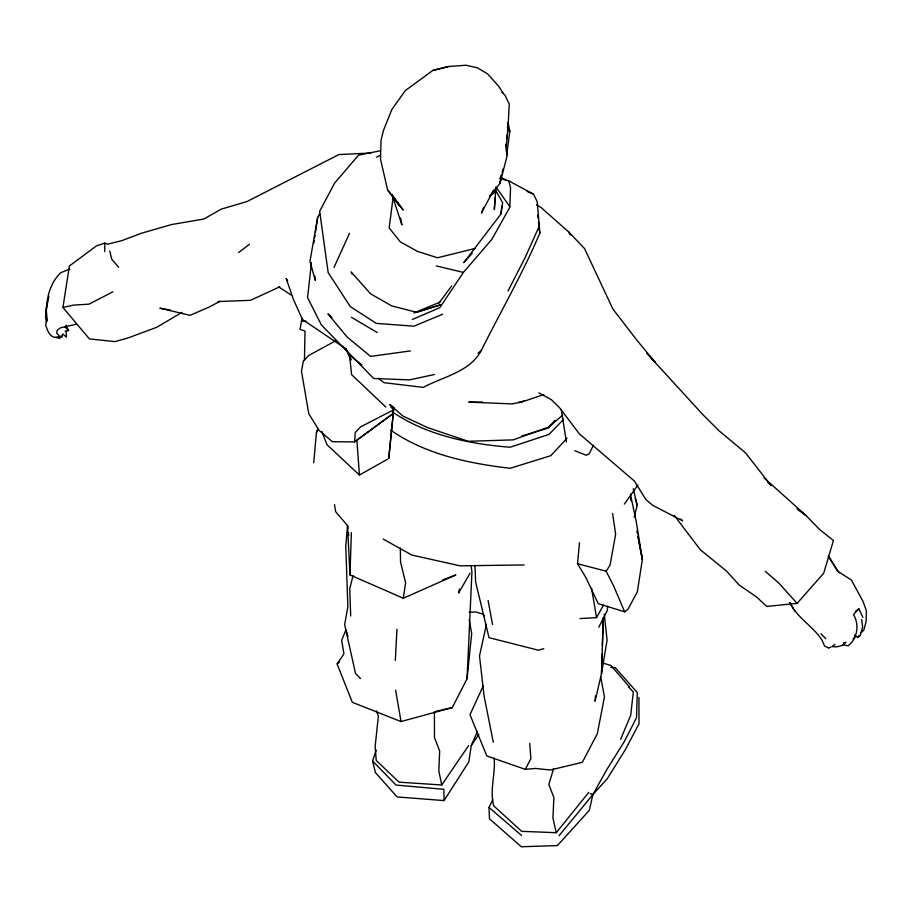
<?xml version="1.0" encoding="UTF-8"?>
<svg xmlns="http://www.w3.org/2000/svg" width="912" height="912" viewBox="0 0 912 912"><rect width="100%" height="100%" fill="white"/><g stroke="black" fill="none" stroke-linecap="round" stroke-linejoin="round"><path stroke-width="1.37" d="M104.732 251.632L104.823 243.128L96.444 245.875L69.403 265.996L62.917 307.447L89.387 338.911L114.878 341.612L127.885 338.021L156.773 327.26L182.012 312.337M304.448 360.536L305.018 331.102L300.025 329.335L302.1 318.368M602.125 654.121L601.51 673.603L595.034 701.282L595.49 695.719M602.387 645.776L603.254 617.937L601.51 673.603L607.073 640.144L604.291 614.141M442.776 579.952L455.829 574.97L403.298 598.249L349.946 574.925L351.382 532.562M345.967 629.759L341.669 640.384L343.949 653.836L337.132 663.925L352.306 702.32L401.029 721.563L452.284 707.575L467.069 678.71L471.926 572.291L471.185 565.508M395.341 660.413L396.959 629.155M494.977 198.064L494.35 209.589L495.946 186.937M335.662 340.78L308.758 355.463L303.331 361.129L301.484 371.184L308.78 413.74L319.075 430.339L332.367 441.716L354.62 441.898L355.247 432.482L360.673 426.816L393.619 409.853L390.758 406.82M607.597 606.252L607.335 610.402L598.796 627.217M313.717 462.772L316.441 432.562L318.083 428.686M638.024 536.393L642.367 559.489L637.363 591.706L628.003 609.25L624.652 611.838L598.192 603.619L585.994 577.729L577.513 563.707L579.473 542.811M393.243 413.626L388.74 458.554L393.619 409.853M506.855 138.761L507.254 134.782M507.517 132.126L508.315 124.157L506.046 149.329L507.163 155.621L499.981 183.415L491.545 193.903L481.468 213.077L483.417 207.902M472.256 253.24L463.786 262.656L501.007 213.944L501.76 206.272M467.069 678.71L471.686 633.487L469.201 619.852M311.448 262.633L307.572 297.665L321.423 325.037L373.669 378.48L409.499 379.894L434.351 374.524M393.152 197.003L389.173 227.92L400.243 241.828L417.468 251.393L437.555 257.777L475.608 248.338M501.007 213.944L502.637 202.76L495.661 190.369M313.842 243.23L314.241 240.506M314.651 237.793L315.05 235.068M315.449 232.355L317.65 217.409L319.69 213.67M403.298 598.249L405.612 582.848L400.539 561.986L400.345 547.998M505.647 146.695L506.046 144.05M477.272 731.869L471.276 745.56L468.802 761.93L444.041 800.588L397.119 796.928L375.413 772.567L372.563 760.916L376.257 750.245M501.258 175.138L499.981 183.415L501.463 175.081M47.743 302.693L48.826 296.343M317.65 217.409L309.977 261.299L315.256 280.383L314.925 276.245M459.42 588.992L458.565 593.096L470.056 573.203M610.869 667.481L615.076 667.527L637.249 692.482L636.565 717.562L624.549 741.182L606.868 769.511L592.857 794.626L589.369 810.289L557.392 845.584L521.299 846.758L489.482 818.816L488.98 807.394L492.799 799.801M506.764 154.721L509.808 131.362L508.166 122.995M353.058 575.529L349.752 588.787L350.687 616.01M486.404 624.401L479.507 655.967L484.078 696.016L493.301 742.243M634.193 517.115L637.203 505.305L633.259 488.695M553.595 768.645L548.83 784.445L553.892 797.578L552.923 817.847L556.263 832.702L521.641 831.334L493.745 805.866C489.345 789.974 495.82 773.775 494.076 757.895M842.734 644.761L848.035 645.787C857.554 638.765 859.492 624.606 853.529 614.574L858.865 608.817L862.889 617.413M502.067 172.459L503.162 168.743M495.934 187.826L493.894 193.059L489.527 196.034M620.616 739.301L630.682 715.35L633.327 691.969L628.516 686.93M316.441 432.562L318.083 428.72M499.616 178.353L508.736 180.872L533.452 194.096L537.248 201.791L539.813 233.221C522.713 273.52 500.745 311.471 481.205 350.63C469.669 372.142 443.118 376.622 423.316 387.383L383.952 382.675L378.469 378.275M538.673 227.487L525.244 257.355L508.018 290.974M334.009 267.444L349.478 233.312M483.223 685.915L469.988 714.689L486.814 755.98L525.301 769.352L535.401 768.451L550.392 770.002L582.335 762.318L597.292 733.795L604.462 696.996L600.666 676.693M593.404 445.284L589.175 453.857L586.177 455.236L574.845 450.71M491.545 193.903L493.449 190.118M525.301 769.352L530.864 758.59L529.735 743.383M580.066 618.575L596.539 617.618L603.459 605.226M624.652 611.838L613.685 586.074L606.138 571.208L610.048 565.178L615.634 534.215L612.602 513.502M508.736 180.872L510.572 187.747L509.762 207.389L491.842 239.366L463.399 272.426L439.744 307.697L412.338 319.485M854.635 635.014L857.782 637.534L859.127 635.527M471.276 745.56L478.823 734.468M376.394 710.847L378.377 716.057L375.14 746.506L376.234 760.46L399.057 782.154L441.727 784.993L468.631 745.56M624.321 504.108L637.853 485.104M438.911 303.149L451.622 285.98M556.263 832.702L588.776 792.38M554.77 420.398L548.614 428.002L521.573 436.096M559.033 835.734L592.857 794.626L607.255 778.745L625.358 749.653L639.016 723.775L638.913 697.361M394.018 407.698L389.766 404.552L402.842 415.997L427.477 427.557L468.255 441.294L513.194 439.88L548.716 427.021L550.46 424.958M674.253 515.428L700.313 549.731L726.442 571.037L739.244 585.082L756.629 597.029L766.753 606.446L797.134 603.345L823.707 573.203L833.42 540.508L819.329 529.234L806.128 515.633L764.028 477.842M853.119 638.959L854.875 636.964M567.059 438.125L550.894 455.647L510.161 468.289C468.426 463.376 425.516 454.518 390.496 429.997M563.616 419.303L548.978 434.42L510.127 447.233C469.099 443.939 427.055 435.389 392.456 412.007M861.145 632.518L863.744 630.26L866.047 621.824L866.4 610.835L863.208 601.76L851.363 579.975L837.455 571.083L828.301 555.989M857.782 637.534L860.278 635.379L862.649 627.182L861.692 619.522M548.716 427.021L562.601 415.268M337.132 663.925L339.275 662.135M478.048 353.275L481.205 350.63M832.086 646.597L834.879 644.294M238.568 252.533L249.546 244.234M354.62 441.898L393.254 413.467L356.866 440.131L359.431 475.027L387.52 459.238M855.809 611.029L858.865 608.817M523.773 400.505L521.516 402.101L512.156 403.902L468.757 402.135L482.642 402.124M503.036 92.899L498.545 86.15L487.669 73.963L477.489 67.819L465.941 65.242L448.59 66.519L432.881 70.406L405.338 90.573L391.932 109.36L383.53 130.222L381.011 140.266L380.509 159.201L387.6 189.97L403.184 210.034L397.655 202.51M220.191 301.222L209.11 307.07L190.061 315.324L159.862 308.199L170.396 310.046M112.826 291.84L88.988 304.152L73.382 305.121L62.917 307.447M376.485 157.149L380.315 155.336M279.756 286.813L250.572 300.299L217.968 301.576M440.051 302.123L413.98 312.919L441.191 304.619L416.59 312.314L391.715 305.908L370.58 293.824L351.143 271.947L352.397 274.398M442.628 314.23L413.9 326.188L376.28 323.384L350.254 306.569L328.16 272.574L319.656 211.276L334.658 183.073L358.564 155.143L380.315 150.754M828.677 648.01L830.946 647.064M69.882 269.063L60.785 272.665C47.755 285.205 45.201 304.494 46.729 321.662L45.6 316.145L46.957 303.137L46.318 310.205L46.831 317.262L45.691 325.265C47.356 329.836 48.986 335.684 54.218 337.28M543.769 394.6L521.516 402.101L518.734 402.112M448.59 66.519L432.881 70.406M543.803 648.683L538.319 650.188L489.026 637.682L475.631 581.959L474.981 565.326M65.105 331.364L68.594 330.532L65.915 325.185M435.799 711.428L452.284 707.575M843.509 642.88L845.891 642.333L842.243 645.434L836.726 646.859L832.508 646.608M75.799 324.33L60.5 327.784L57.228 330.235L56.647 333.017L59.348 336.118L62.05 336.482L62.62 333.895L66.485 337.166L66.109 331.124M410.354 350.915L370.591 356.421L346.959 336.847L327.944 313.808L331.979 317.49M370.876 153.022L338.888 154.561L247.061 201.518L221.217 209.156L203.843 219.028L171.547 224.557L141.702 233.176L121.627 240.711L107.73 244.165L104.823 243.128M469.156 612.237L475.927 612.009L482.539 613.981L484.546 615.851M524.069 564.95L460.036 565.828L411.916 555.089L383.2 539.083M301.177 321.058L306.25 321.332M436.358 265.939L463.399 272.426M577.513 563.707L606.138 571.208M604.006 663.4L610.937 665.486L629.451 686.975M590.235 793.565L592.857 794.626M527.079 191.463L533.452 194.096M828.392 647.839L824.596 646.061L821.951 640.076C813.048 626.065 797.099 617.948 789.906 602.718M500.905 177.464L506.012 179.972M538.821 392.89L551.213 399.559L559.535 407.687L579.314 433.827L634.444 481.103L645.867 499.548L652.627 505.294L682.678 520.866L680.569 519.042M536.552 204.915L541.249 207.674L568.769 232.013L584.512 248.531L612.978 309.179L637.625 341.134L655.534 362.645L651.487 358.667M351.428 317.273L377.329 332.595M278.764 286.915L291.475 295.237M346.606 349.296L302.385 319.417L293.413 299.353L286.151 278.468L287.656 280.782M798.878 509.899L806.128 515.633L797.065 508.782M385.867 407.094L351.587 374.615L349.535 354.791M362.007 365.051L352.123 357.116L343.094 346.549M488.98 807.394L521.573 835.46M765.236 571.288L778.597 582.848L797.134 603.345M359.431 475.027L326.941 444.691L321.89 431.536M501.976 92.34L504.974 95.167L509.261 104.128L508.007 127.737L509.808 131.362L507.346 127.121M646.756 353.309L702.833 414.595L719.044 430.783L745.469 452.797L771.142 485.72L767.585 481.787M64.866 326.781L68.594 330.532M360.434 678.505L355.532 673.489L344.656 624.595L347.86 606.719L345.773 546.174L347.529 525.586L335.662 511.712L334.533 504.689M372.563 760.916L396.013 785.072L443.882 789.302L444.041 800.588M820.948 633.703L825.816 638.765M118.674 267.262L111.754 259.304L109.793 251.005M387.6 189.97L399.57 205.759L393.995 197.573M571.208 235.319L568.769 232.013L570 234.475M400.596 218.036L401.907 224.945L392.137 194.986L395.284 199.283M839.165 572.839L828.848 556.89M496.55 187.826L509.831 206.636M392.137 194.986L399.57 205.759M789.974 602.798L794.876 611.154M345.785 348.589L350.892 360.126L350.527 357.322M47.048 319.895L45.6 316.145L46.774 319.861M346.366 631.115L347.974 636.53M635.231 498.397L637.203 505.305M630.431 494.167L636.223 521.55L642.367 559.489L638.936 541.717M441.727 784.993L438.82 770.879L439.675 751.021L434.454 737.534L434.431 711.748M636.929 530.887L637.477 533.634M637.876 536.256L638.411 538.992M630.625 498.077L631.138 500.802M488.102 600.586L492.526 624.481M395.614 690.19L401.029 721.563M591.58 588.308L596.539 617.618M561.268 409.682L566.432 442.058M347.894 528.367L347.529 525.586L349.946 574.925M348.441 532.54L348.806 535.321M537.681 215.175L538.012 217.945M538.502 222.118L539.813 233.221M507.665 122.869L507.688 125.537M62.05 336.482L59.69 338.341L54.937 337.246L62.05 336.482"/></g></svg>
